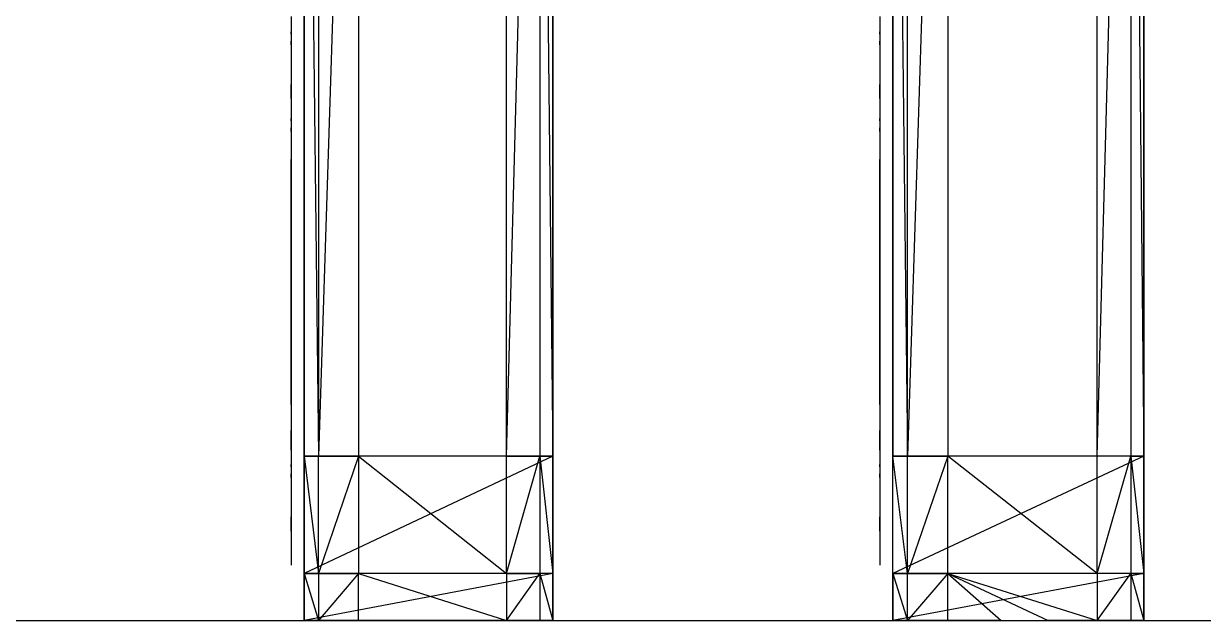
# Model space of a CAD drawing. Extents: x -41 to 47, y -35.8 to 51.3.
# Drawn here: x -15.95 to -10.92, y 40.1 to 42.64 of the extents above; entities that cross this region are included whole.
import ezdxf

# ---------------------------------------------------------------- set-up
doc = ezdxf.new("R2010")
doc.units = 0
doc.header["$MEASUREMENT"] = 0
doc.layers.add('PYDXF', color=8, linetype='CONTINUOUS')

msp = doc.modelspace()

# ---------------------------------------------------------------- linework, layer by layer
at = {"layer": 'PYDXF'}
for p, q in [((-14.7562, 46.0954), (-14.7562, 40.7954)), ((-14.7562, 40.7954), (-14.7562, 46.0954)), ((-14.7562, 46.0954), (-14.6952, 40.7954)), ((-14.5239, 46.0954), (-14.6952, 40.7954)), ((-14.6952, 46.0954), (-14.6952, 40.7954)), ((-14.5239, 46.0954), (-14.5239, 40.7954)), ((-13.894, 40.7954), (-13.894, 46.0954)), ((-13.894, 40.7954), (-13.7516, 46.0954)), ((-13.7516, 46.0954), (-13.7516, 40.7954)), ((-13.7516, 46.0954), (-13.6962, 40.7954)), ((-13.6962, 46.0954), (-13.6962, 40.7954)), ((-13.6962, 40.7954), (-13.6962, 46.0954)), ((-12.2462, 46.0954), (-12.2462, 40.7954)), ((-12.2462, 40.7954), (-12.2462, 46.0954)), ((-12.2462, 46.0954), (-12.1846, 40.7954)), ((-12.1846, 40.7954), (-12.1846, 46.0954)), ((-12.0117, 46.0954), (-12.1846, 40.7954)), ((-12.0117, 46.0954), (-12.0117, 40.7954)), ((-11.3759, 40.7954), (-11.3759, 46.0954)), ((-11.3759, 40.7954), (-11.2321, 46.0954)), ((-11.2321, 46.0954), (-11.2321, 40.7954)), ((-11.2321, 46.0954), (-11.1762, 40.7954)), ((-11.1762, 40.7954), (-11.1762, 46.0954)), ((-11.1762, 46.0954), (-11.1762, 40.7954)), ((-14.8116, 42.6704), (-14.8116, 42.6054)), ((-12.3016, 42.6704), (-12.3016, 42.6054)), ((-14.8116, 42.6054), (-14.8116, 42.3254)), ((-14.8116, 42.5956), (-14.8116, 42.6054)), ((-14.8115, 42.6106), (-14.8115, 42.5956)), ((-14.8115, 42.6054), (-14.8115, 42.5506)), ((-14.8115, 42.6054), (-14.8115, 42.5956)), ((-12.3016, 42.6106), (-12.3016, 42.5956)), ((-12.3016, 42.6054), (-12.3016, 42.3254)), ((-12.3015, 42.6054), (-12.3016, 42.5956)), ((-12.3016, 42.5956), (-12.3016, 42.6054)), ((-12.3015, 42.6054), (-12.3015, 42.5506)), ((-14.8116, 42.5956), (-14.8116, 42.3354)), ((-14.8115, 42.5956), (-14.8115, 42.5656)), ((-14.8115, 42.5643), (-14.8115, 42.5656)), ((-14.8115, 42.563), (-14.8115, 42.5643)), ((-14.8115, 42.5617), (-14.8115, 42.563)), ((-14.8115, 42.5604), (-14.8115, 42.5617)), ((-14.8115, 42.5591), (-14.8115, 42.5604)), ((-14.8115, 42.5579), (-14.8115, 42.5591)), ((-14.8115, 42.5566), (-14.8115, 42.5579)), ((-14.8115, 42.5554), (-14.8115, 42.5566)), ((-14.8115, 42.5542), (-14.8115, 42.5554)), ((-14.8115, 42.553), (-14.8115, 42.5542)), ((-12.3016, 42.5956), (-12.3016, 42.5656)), ((-12.3016, 42.5956), (-12.3016, 42.3354)), ((-12.3016, 42.5643), (-12.3016, 42.5656)), ((-12.3016, 42.563), (-12.3016, 42.5643)), ((-12.3016, 42.5617), (-12.3016, 42.563)), ((-12.3016, 42.5604), (-12.3016, 42.5617)), ((-12.3016, 42.5591), (-12.3016, 42.5604)), ((-12.3016, 42.5579), (-12.3016, 42.5591)), ((-12.3016, 42.5566), (-12.3016, 42.5579)), ((-12.3016, 42.5554), (-12.3016, 42.5566)), ((-12.3016, 42.5542), (-12.3016, 42.5554)), ((-12.3016, 42.553), (-12.3016, 42.5542)), ((-14.8115, 42.5518), (-14.8115, 42.553)), ((-14.8115, 42.5506), (-14.8115, 42.5518)), ((-14.8115, 42.5506), (-14.8115, 42.3804)), ((-12.3015, 42.5518), (-12.3016, 42.553)), ((-12.3016, 42.5506), (-12.3015, 42.5518)), ((-12.3015, 42.5506), (-12.3015, 42.3804)), ((-14.8115, 42.3792), (-14.8115, 42.3804)), ((-14.8115, 42.3804), (-14.8115, 42.3254)), ((-14.8115, 42.378), (-14.8115, 42.3792)), ((-14.8115, 42.3768), (-14.8115, 42.378)), ((-14.8115, 42.3756), (-14.8115, 42.3768)), ((-14.8115, 42.3744), (-14.8115, 42.3756)), ((-14.8115, 42.3731), (-14.8115, 42.3744)), ((-14.8115, 42.3719), (-14.8115, 42.3731)), ((-14.8115, 42.3706), (-14.8115, 42.3719)), ((-14.8115, 42.3693), (-14.8115, 42.3706)), ((-14.8115, 42.368), (-14.8115, 42.3693)), ((-14.8115, 42.3667), (-14.8115, 42.368)), ((-14.8115, 42.3654), (-14.8115, 42.3667)), ((-14.8115, 42.3354), (-14.8115, 42.3654)), ((-12.3016, 42.3792), (-12.3015, 42.3804)), ((-12.3016, 42.378), (-12.3016, 42.3792)), ((-12.3016, 42.3768), (-12.3016, 42.378)), ((-12.3016, 42.3756), (-12.3016, 42.3768)), ((-12.3016, 42.3744), (-12.3016, 42.3756)), ((-12.3016, 42.3731), (-12.3016, 42.3744)), ((-12.3016, 42.3719), (-12.3016, 42.3731)), ((-12.3016, 42.3706), (-12.3016, 42.3719)), ((-12.3016, 42.3693), (-12.3016, 42.3706)), ((-12.3016, 42.368), (-12.3016, 42.3693)), ((-12.3016, 42.3667), (-12.3016, 42.368)), ((-12.3016, 42.3654), (-12.3016, 42.3667)), ((-12.3016, 42.3354), (-12.3016, 42.3654)), ((-12.3015, 42.3804), (-12.3015, 42.3254)), ((-14.8116, 42.3354), (-14.8116, 42.3204)), ((-14.8116, 42.3254), (-14.8116, 42.2354)), ((-14.8115, 42.3204), (-14.8115, 42.3354)), ((-14.8115, 42.3354), (-14.8115, 42.3254)), ((-12.3016, 42.3354), (-12.3016, 42.3204)), ((-12.3016, 42.3204), (-12.3016, 42.3354)), ((-12.3016, 42.3354), (-12.3015, 42.3254)), ((-12.3016, 42.3254), (-12.3016, 42.2354)), ((-14.8116, 42.2354), (-14.8116, 42.1804)), ((-14.8116, 42.2254), (-14.8116, 42.2354)), ((-14.8116, 42.2254), (-14.8116, 42.0613)), ((-14.8115, 42.2404), (-14.8115, 42.2254)), ((-14.8115, 42.2354), (-14.8115, 42.2254)), ((-14.8115, 42.2254), (-14.8115, 42.1954)), ((-12.3016, 42.2404), (-12.3016, 42.2254)), ((-12.3016, 42.2354), (-12.3016, 42.1804)), ((-12.3015, 42.2354), (-12.3016, 42.2254)), ((-12.3016, 42.2254), (-12.3016, 42.2354)), ((-12.3016, 42.2254), (-12.3016, 42.1954)), ((-12.3016, 42.2254), (-12.3016, 42.0613)), ((-14.8116, 42.1804), (-14.8116, 41.0164)), ((-14.8115, 42.194), (-14.8115, 42.1954)), ((-14.8115, 42.1927), (-14.8115, 42.194)), ((-14.8115, 42.1914), (-14.8115, 42.1927)), ((-14.8115, 42.1901), (-14.8115, 42.1914)), ((-14.8115, 42.1889), (-14.8115, 42.1901)), ((-14.8115, 42.1876), (-14.8115, 42.1889)), ((-14.8115, 42.1864), (-14.8115, 42.1876)), ((-14.8115, 42.1851), (-14.8115, 42.1864)), ((-14.8115, 42.1839), (-14.8115, 42.1851)), ((-14.8115, 42.1827), (-14.8115, 42.1839)), ((-14.8115, 42.1815), (-14.8115, 42.1827)), ((-14.8115, 42.1804), (-14.8115, 42.1815)), ((-14.8115, 42.1804), (-14.8115, 42.0613)), ((-12.3016, 42.194), (-12.3016, 42.1954)), ((-12.3016, 42.1927), (-12.3016, 42.194)), ((-12.3016, 42.1914), (-12.3016, 42.1927)), ((-12.3016, 42.1901), (-12.3016, 42.1914)), ((-12.3016, 42.1889), (-12.3016, 42.1901)), ((-12.3016, 42.1876), (-12.3016, 42.1889)), ((-12.3016, 42.1864), (-12.3016, 42.1876)), ((-12.3016, 42.1851), (-12.3016, 42.1864)), ((-12.3016, 42.1839), (-12.3016, 42.1851)), ((-12.3016, 42.1827), (-12.3016, 42.1839)), ((-12.3015, 42.1815), (-12.3016, 42.1827)), ((-12.3016, 42.1804), (-12.3016, 41.0164)), ((-12.3015, 42.1804), (-12.3015, 42.1815)), ((-12.3015, 42.1804), (-12.3015, 42.0613)), ((-14.8115, 41.0164), (-14.8116, 42.0613)), ((-14.8115, 42.0613), (-14.8115, 41.0164)), ((-12.3016, 41.0164), (-12.3016, 42.0613)), ((-12.3015, 42.0613), (-12.3015, 41.0164)), ((-14.8116, 41.0164), (-14.8116, 40.9054)), ((-14.8115, 41.0164), (-14.8116, 40.8604)), ((-12.3016, 41.0164), (-12.3016, 40.9054)), ((-12.3016, 41.0164), (-12.3016, 40.8604)), ((-14.8115, 40.9042), (-14.8115, 40.9054)), ((-14.8115, 40.9054), (-14.8115, 40.8504)), ((-14.8115, 40.903), (-14.8115, 40.9042)), ((-14.8115, 40.9018), (-14.8115, 40.903)), ((-14.8115, 40.9006), (-14.8115, 40.9018)), ((-14.8115, 40.8994), (-14.8115, 40.9006)), ((-14.8115, 40.8981), (-14.8115, 40.8994)), ((-14.8115, 40.8969), (-14.8115, 40.8981)), ((-14.8115, 40.8956), (-14.8115, 40.8969)), ((-14.8115, 40.8943), (-14.8115, 40.8956)), ((-14.8115, 40.893), (-14.8115, 40.8943)), ((-12.3016, 40.9042), (-12.3015, 40.9054)), ((-12.3016, 40.903), (-12.3016, 40.9042)), ((-12.3016, 40.9018), (-12.3016, 40.903)), ((-12.3016, 40.9006), (-12.3016, 40.9018)), ((-12.3016, 40.8994), (-12.3016, 40.9006)), ((-12.3016, 40.8981), (-12.3016, 40.8994)), ((-12.3016, 40.8969), (-12.3016, 40.8981)), ((-12.3016, 40.8956), (-12.3016, 40.8969)), ((-12.3016, 40.8943), (-12.3016, 40.8956)), ((-12.3016, 40.893), (-12.3016, 40.8943)), ((-12.3015, 40.9054), (-12.3015, 40.8504)), ((-14.8116, 40.8604), (-14.8116, 40.8219)), ((-14.8116, 40.8504), (-14.8116, 40.7604)), ((-14.8115, 40.8917), (-14.8115, 40.893)), ((-14.8115, 40.8904), (-14.8115, 40.8917)), ((-14.8115, 40.8604), (-14.8115, 40.8904)), ((-14.8115, 40.8604), (-14.8115, 40.8504)), ((-14.8115, 40.8219), (-14.8115, 40.8604)), ((-12.3016, 40.8917), (-12.3016, 40.893)), ((-12.3016, 40.8904), (-12.3016, 40.8917)), ((-12.3016, 40.8604), (-12.3016, 40.8904)), ((-12.3016, 40.8604), (-12.3015, 40.8504)), ((-12.3016, 40.8219), (-12.3016, 40.8604)), ((-12.3016, 40.8604), (-12.3016, 40.8219)), ((-12.3016, 40.8504), (-12.3016, 40.7604)), ((-14.7562, 40.7954), (-14.6952, 40.7954)), ((-13.6962, 40.7954), (-14.7562, 40.7954)), ((-14.7562, 40.2954), (-14.7562, 40.7954)), ((-14.7562, 40.7954), (-14.7562, 40.2954)), ((-14.7562, 40.7954), (-14.6952, 40.2954)), ((-13.6962, 40.7954), (-14.7562, 40.2954)), ((-14.6952, 40.7954), (-14.7562, 40.7954)), ((-14.6952, 40.7954), (-14.5239, 40.7954)), ((-13.6962, 40.7954), (-14.6952, 40.7954)), ((-14.6952, 40.2954), (-14.6952, 40.7954)), ((-14.5239, 40.7954), (-14.6952, 40.2954)), ((-14.5239, 40.7954), (-14.6952, 40.7954)), ((-13.6962, 40.7954), (-14.5239, 40.7954)), ((-13.8941, 40.7954), (-14.5239, 40.7954)), ((-14.5239, 40.7954), (-14.5239, 40.2954)), ((-14.5239, 40.7954), (-13.8941, 40.2954)), ((-13.8941, 40.2954), (-13.7516, 40.7954)), ((-13.8941, 40.2954), (-13.8941, 40.7954)), ((-13.7516, 40.7954), (-13.8941, 40.7954)), ((-13.894, 40.7954), (-13.7516, 40.7954)), ((-13.6962, 40.7954), (-13.894, 40.7954)), ((-13.7516, 40.7954), (-13.7516, 40.2954)), ((-13.7516, 40.7954), (-13.6962, 40.7954)), ((-13.7516, 40.7954), (-13.6962, 40.2954)), ((-13.6962, 40.7954), (-13.7516, 40.7954)), ((-13.6962, 40.7954), (-13.6962, 40.2954)), ((-13.6962, 40.2954), (-13.6962, 40.7954)), ((-11.1762, 40.7954), (-12.2462, 40.7954)), ((-12.2462, 40.7954), (-12.1846, 40.7954)), ((-12.2462, 40.2954), (-12.2462, 40.7954)), ((-11.1762, 40.7954), (-12.2462, 40.2954)), ((-12.1846, 40.2954), (-12.2462, 40.7954)), ((-11.1762, 40.7954), (-12.1846, 40.7954)), ((-12.1846, 40.7954), (-12.0117, 40.7954)), ((-12.0117, 40.7954), (-12.1846, 40.7954)), ((-12.1846, 40.2954), (-12.1846, 40.7954)), ((-12.0117, 40.7954), (-12.1846, 40.2954)), ((-11.3759, 40.7954), (-12.0117, 40.7954)), ((-11.1762, 40.7954), (-12.0117, 40.7954)), ((-12.0117, 40.2954), (-12.0117, 40.7954)), ((-11.3759, 40.2954), (-12.0117, 40.7954)), ((-11.2321, 40.7954), (-11.3759, 40.7954)), ((-11.1762, 40.7954), (-11.3759, 40.7954)), ((-11.3759, 40.2954), (-11.3759, 40.7954)), ((-11.3759, 40.2954), (-11.2321, 40.7954)), ((-11.1762, 40.7954), (-11.2321, 40.7954)), ((-11.2321, 40.7954), (-11.1762, 40.7954)), ((-11.2321, 40.7954), (-11.2321, 40.2954)), ((-11.2321, 40.7954), (-11.1762, 40.2954)), ((-11.1762, 40.2954), (-11.1762, 40.7954)), ((-11.1762, 40.7954), (-11.1762, 40.2954)), ((-14.8116, 40.7654), (-14.8116, 40.7504)), ((-14.8116, 40.7604), (-14.8116, 40.4804)), ((-14.8116, 40.7504), (-14.8116, 40.7604)), ((-14.8116, 40.7504), (-14.8116, 40.4914)), ((-14.8115, 40.7604), (-14.8115, 40.7054)), ((-14.8115, 40.7604), (-14.8115, 40.7504)), ((-14.8115, 40.7504), (-14.8115, 40.7204)), ((-12.3016, 40.7654), (-12.3016, 40.7504)), ((-12.3016, 40.7604), (-12.3016, 40.4804)), ((-12.3015, 40.7604), (-12.3016, 40.7504)), ((-12.3016, 40.7504), (-12.3016, 40.7604)), ((-12.3016, 40.7504), (-12.3016, 40.4914)), ((-12.3016, 40.7504), (-12.3016, 40.7204)), ((-12.3015, 40.7604), (-12.3015, 40.7054)), ((-14.8115, 40.719), (-14.8115, 40.7204)), ((-14.8115, 40.7177), (-14.8115, 40.719)), ((-14.8115, 40.7164), (-14.8115, 40.7177)), ((-14.8115, 40.7151), (-14.8115, 40.7164)), ((-14.8115, 40.7139), (-14.8115, 40.7151)), ((-14.8115, 40.7126), (-14.8115, 40.7139)), ((-14.8115, 40.7114), (-14.8115, 40.7126)), ((-14.8115, 40.7101), (-14.8115, 40.7114)), ((-14.8115, 40.7089), (-14.8115, 40.7101)), ((-14.8115, 40.7077), (-14.8115, 40.7089)), ((-14.8115, 40.7065), (-14.8115, 40.7077)), ((-14.8115, 40.7054), (-14.8115, 40.7065)), ((-14.8115, 40.7054), (-14.8115, 40.5364)), ((-12.3016, 40.719), (-12.3016, 40.7204)), ((-12.3016, 40.7177), (-12.3016, 40.719)), ((-12.3016, 40.7164), (-12.3016, 40.7177)), ((-12.3016, 40.7151), (-12.3016, 40.7164)), ((-12.3016, 40.7139), (-12.3016, 40.7151)), ((-12.3016, 40.7126), (-12.3016, 40.7139)), ((-12.3016, 40.7114), (-12.3016, 40.7126)), ((-12.3016, 40.7101), (-12.3016, 40.7114)), ((-12.3016, 40.7089), (-12.3016, 40.7101)), ((-12.3016, 40.7077), (-12.3016, 40.7089)), ((-12.3016, 40.7065), (-12.3016, 40.7077)), ((-12.3015, 40.7054), (-12.3016, 40.7065)), ((-12.3015, 40.7054), (-12.3015, 40.5364)), ((-14.8116, 40.4914), (-14.8116, 40.4764)), ((-14.8116, 40.4914), (-14.8116, 40.4804)), ((-14.8115, 40.5352), (-14.8115, 40.5364)), ((-14.8115, 40.5364), (-14.8115, 40.4804)), ((-14.8115, 40.534), (-14.8115, 40.5352)), ((-14.8115, 40.5328), (-14.8115, 40.534)), ((-14.8115, 40.5316), (-14.8115, 40.5328)), ((-14.8115, 40.5304), (-14.8115, 40.5316)), ((-14.8115, 40.5291), (-14.8115, 40.5304)), ((-14.8115, 40.5279), (-14.8115, 40.5291)), ((-14.8115, 40.5266), (-14.8115, 40.5279)), ((-14.8115, 40.5253), (-14.8115, 40.5266)), ((-14.8115, 40.524), (-14.8115, 40.5253)), ((-14.8115, 40.5227), (-14.8115, 40.524)), ((-14.8115, 40.5214), (-14.8115, 40.5227)), ((-14.8115, 40.4914), (-14.8115, 40.5214)), ((-14.8115, 40.4764), (-14.8115, 40.4914)), ((-14.8115, 40.4804), (-14.8115, 40.4914)), ((-12.3016, 40.5352), (-12.3015, 40.5364)), ((-12.3016, 40.534), (-12.3016, 40.5352)), ((-12.3016, 40.5328), (-12.3016, 40.534)), ((-12.3016, 40.5316), (-12.3016, 40.5328)), ((-12.3016, 40.5304), (-12.3016, 40.5316)), ((-12.3016, 40.5291), (-12.3016, 40.5304)), ((-12.3016, 40.5279), (-12.3016, 40.5291)), ((-12.3016, 40.5266), (-12.3016, 40.5279)), ((-12.3016, 40.5253), (-12.3016, 40.5266)), ((-12.3016, 40.524), (-12.3016, 40.5253)), ((-12.3016, 40.5227), (-12.3016, 40.524)), ((-12.3016, 40.5214), (-12.3016, 40.5227)), ((-12.3016, 40.4914), (-12.3016, 40.5214)), ((-12.3016, 40.4764), (-12.3016, 40.4914)), ((-12.3016, 40.4914), (-12.3016, 40.4764)), ((-12.3015, 40.4804), (-12.3016, 40.4914)), ((-12.3016, 40.4914), (-12.3016, 40.4804)), ((-12.3015, 40.5364), (-12.3015, 40.4804)), ((-14.8116, 40.4804), (-14.8116, 40.3304)), ((-12.3016, 40.4804), (-12.3016, 40.3304)), ((-14.7562, 40.2954), (-14.6952, 40.2954)), ((-13.6962, 40.2954), (-14.7562, 40.2954)), ((-14.7562, 40.0954), (-14.7562, 40.2954)), ((-14.7562, 40.2954), (-14.7562, 40.0954)), ((-14.7562, 40.2954), (-14.6952, 40.0954)), ((-13.6962, 40.2954), (-14.7562, 40.0954)), ((-14.6952, 40.2954), (-14.5239, 40.2954)), ((-13.6962, 40.2954), (-14.6952, 40.2954)), ((-14.6952, 40.2954), (-14.6952, 40.0954)), ((-14.5239, 40.2954), (-14.6952, 40.0954)), ((-13.6962, 40.2954), (-14.5239, 40.2954)), ((-13.8941, 40.2954), (-14.5239, 40.2954)), ((-14.5239, 40.0954), (-14.5239, 40.2954)), ((-14.5239, 40.2954), (-13.8941, 40.0954)), ((-13.8941, 40.2954), (-13.7516, 40.2954)), ((-13.8941, 40.2954), (-13.8941, 40.0954)), ((-13.8941, 40.0954), (-13.7516, 40.2954)), ((-13.6962, 40.2954), (-13.8941, 40.2954)), ((-13.6962, 40.2954), (-13.7516, 40.2954)), ((-13.7516, 40.2954), (-13.7516, 40.0954)), ((-13.7516, 40.2954), (-13.6962, 40.0954)), ((-13.6962, 40.2954), (-13.6962, 40.0954)), ((-13.6962, 40.0954), (-13.6962, 40.2954)), ((-11.1762, 40.2954), (-12.2462, 40.2954)), ((-12.2462, 40.2954), (-12.1846, 40.2954)), ((-12.2462, 40.2954), (-12.1846, 40.0954)), ((-12.2462, 40.2954), (-12.2462, 40.0954)), ((-12.2462, 40.0954), (-12.2462, 40.2954)), ((-11.1762, 40.2954), (-12.2462, 40.0954)), ((-11.1762, 40.2954), (-12.1846, 40.2954)), ((-12.1846, 40.2954), (-12.0117, 40.2954)), ((-12.0117, 40.2954), (-12.1846, 40.0954)), ((-12.1846, 40.0954), (-12.1846, 40.2954)), ((-11.1762, 40.2954), (-12.0117, 40.2954)), ((-11.3759, 40.2954), (-12.0117, 40.2954)), ((-12.0117, 40.2954), (-11.584, 40.0954)), ((-12.0117, 40.2954), (-11.3759, 40.0954)), ((-12.0117, 40.2954), (-11.7843, 40.0954)), ((-12.0117, 40.0954), (-12.0117, 40.2954)), ((-11.3759, 40.2954), (-11.3759, 40.0954)), ((-11.2321, 40.2954), (-11.3759, 40.2954)), ((-11.3759, 40.0954), (-11.2321, 40.2954)), ((-11.1762, 40.2954), (-11.3759, 40.2954)), ((-11.2321, 40.2954), (-11.1762, 40.0954)), ((-11.2321, 40.2954), (-11.2321, 40.0954)), ((-11.2321, 40.2954), (-11.1762, 40.2954)), ((-11.1762, 40.2954), (-11.2321, 40.2954)), ((-11.1762, 40.0954), (-11.1762, 40.2954)), ((-11.1762, 40.2954), (-11.1762, 40.0954)), ((-14.6952, 40.0954), (-14.7562, 40.0954)), ((-14.7562, 40.0954), (-13.6962, 40.0954)), ((-14.5239, 40.0954), (-14.6952, 40.0954)), ((-13.6962, 40.0954), (-14.6952, 40.0954)), ((-13.8941, 40.0954), (-14.5239, 40.0954)), ((-13.6962, 40.0954), (-14.5239, 40.0954)), ((-13.8941, 40.0954), (-13.7516, 40.0954)), ((-13.6962, 40.0954), (-13.8941, 40.0954)), ((-13.6962, 40.0954), (-13.7516, 40.0954)), ((-12.1846, 40.0954), (-12.2462, 40.0954)), ((-12.2462, 40.0954), (-11.1762, 40.0954)), ((-12.1846, 40.0954), (-11.1762, 40.0954)), ((-12.0117, 40.0954), (-12.1846, 40.0954)), ((-11.7843, 40.0954), (-12.0117, 40.0954)), ((-12.0117, 40.0954), (-11.1762, 40.0954)), ((-11.7897, 40.0954), (-12.0117, 40.0954)), ((-11.7897, 40.0954), (-11.5895, 40.0954)), ((-11.7843, 40.0954), (-11.7897, 40.0954)), ((-11.7897, 40.0954), (-11.1762, 40.0954)), ((-11.7843, 40.0954), (-11.584, 40.0954)), ((-11.7843, 40.0954), (-11.5895, 40.0954)), ((-11.5895, 40.0954), (-11.584, 40.0954)), ((-11.1762, 40.0954), (-11.5895, 40.0954)), ((-11.1762, 40.0954), (-11.584, 40.0954)), ((-11.584, 40.0954), (-11.3759, 40.0954)), ((-11.1762, 40.0954), (-11.3759, 40.0954)), ((-11.3759, 40.0954), (-11.2321, 40.0954)), ((-11.1762, 40.0954), (-11.2321, 40.0954))]:
    msp.add_line(p, q, dxfattribs=at)
at = {"layer": 'PYDXF', "linetype": 'ByBlock'}
msp.add_line((-40.0335, 40.0954), (45.3585, 40.0954), dxfattribs=at)

doc.saveas('drawing.dxf')
